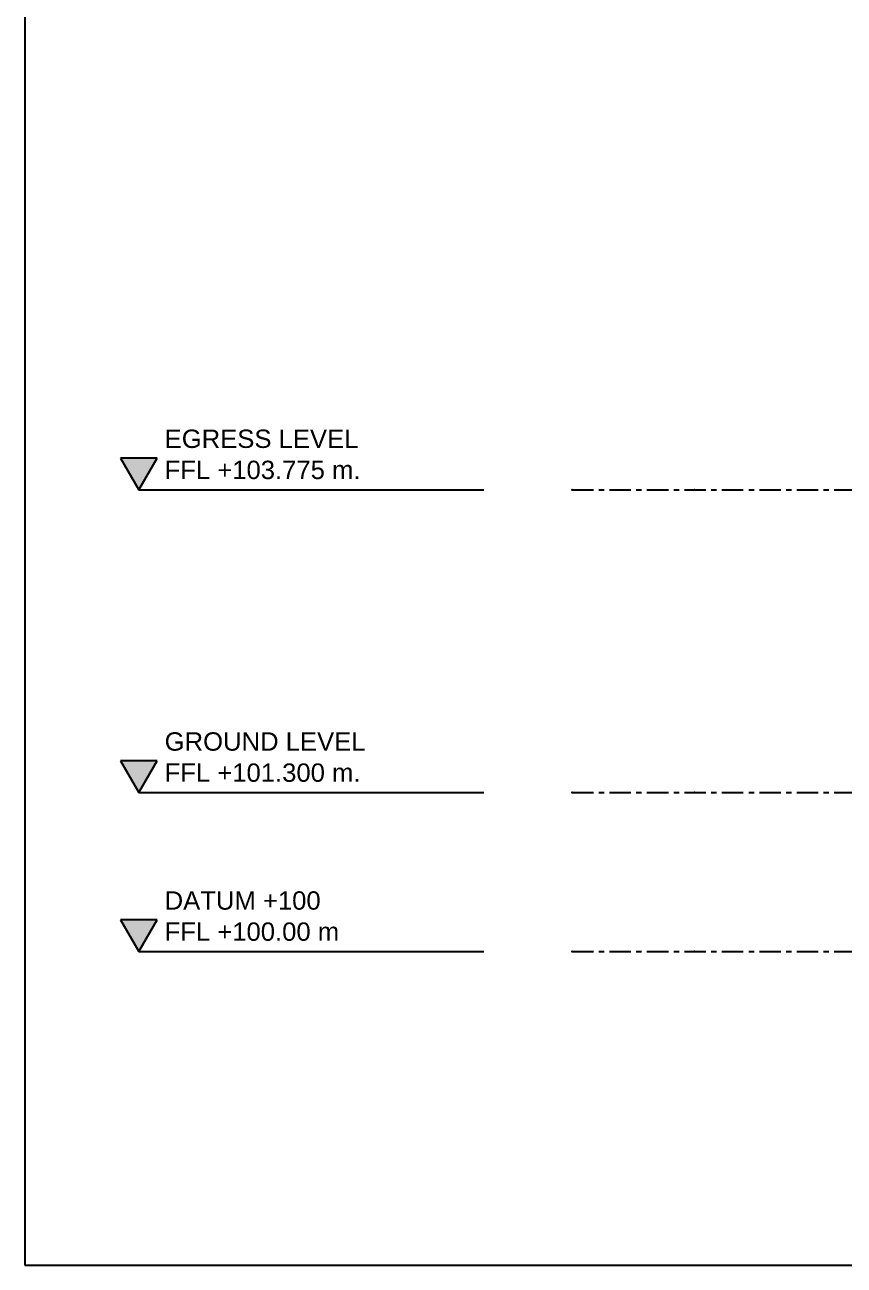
# Model space of a CAD drawing. Header units: millimetres. Extents: x -1379 to 1385823, y -4884429 to 548763.
# Drawn here: x 593796 to 600493, y -2347541 to -2337400 of the extents above; entities that cross this region are included whole.
import ezdxf

# ---------------------------------------------------------------- set-up
doc = ezdxf.new("R2010")
doc.units = ezdxf.units.MM
doc.linetypes.add('CENTER', pattern=[50.8, 31.75, -6.35, 6.35, -6.35])
doc.linetypes.add('TA_GL_000.70000', pattern=[1.925, 0.7, -0.175, 0.175, -0.175, 0.7])
for name, color, linetype in [('000 - 0_SYM_DWG_GRIDLINE_MAIN_COLOR_251', 7, 'Continuous'), ('000 - 0_SYM_DWG_LEVEL_MAIN_COLOR_2', 7, 'Continuous'), ('000 - 0_SYM_DWG_LEVEL_TEXT', 7, 'Continuous'), ('000 - GRID', 7, 'CENTER')]:
    doc.layers.add(name, color=color, linetype=linetype)
doc.styles.add('Arial_1', font='arial.ttf', dxfattribs={"height": 125})
doc.styles.add('TA', font='', dxfattribs={"height": 4.5})
doc.styles.get('TA').set_extended_font_data('Cordia New')

# ---------------------------------------------------------------- blocks, each defined once
blk = doc.blocks.new('*U1921')
at = {"layer": '000 - 0_SYM_DWG_LEVEL_MAIN_COLOR_2'}
blk.add_hatch(color=7, dxfattribs=at).paths.add_polyline_path([(-67.81, 5.18), (-70.8, 0), (-73.79, 5.18)])
at = {"color": 7}
blk.add_point((0, 0), dxfattribs=at)
at = {"layer": '000 - 0_SYM_DWG_GRIDLINE_MAIN_COLOR_251', "color": 7}
blk.add_lwpolyline([(-70.8, 0), (-23.4, 0), (-18.9, 0), (-14.4, 0)], dxfattribs=at)
at = {"layer": '000 - 0_SYM_DWG_LEVEL_MAIN_COLOR_2', "color": 7, "lineweight": 25}
for p, q in [((-67.81, 5.18), (-73.79, 5.18)), ((-73.79, 5.18), (-70.8, 0)), ((-70.8, 0), (-67.81, 5.18))]:
    blk.add_line(p, q, dxfattribs=at)
at = {"layer": '000 - 0_SYM_DWG_LEVEL_TEXT', "color": 7, "style": 'Arial_1'}
for tag, p in [('LV_NAME_1', (-66.58, 11.92)), ('LV_NAME_2', (-66.59, 6.83)), ('LV_NAME_3', (-66.6, 1.74))]:
    blk.add_attdef(tag, p, '', height=3, dxfattribs=at)
blk = doc.blocks.new('*U1841')
at = {"layer": '000 - 0_SYM_DWG_GRIDLINE_MAIN_COLOR_251', "color": 7, "linetype": 'ByBlock', "ltscale": 5}
blk.add_line((20, 0), (-470.6, 0), dxfattribs=at)
at = {"layer": '000 - 0_SYM_DWG_GRIDLINE_MAIN_COLOR_251', "color": 7}
blk.add_point((0, 0), dxfattribs=at)
at = {"color": 7, "style": 'TA', "flags": 1}
blk.add_attdef('LOCATION', (6, -6), '', height=4.5, rotation=270, dxfattribs=at)
blk = doc.blocks.new('*U1840')
at = {"layer": '000 - 0_SYM_DWG_GRIDLINE_MAIN_COLOR_251', "color": 7, "linetype": 'ByBlock', "ltscale": 5}
blk.add_line((20, 0), (-537.7, 0), dxfattribs=at)
at = {"layer": '000 - 0_SYM_DWG_GRIDLINE_MAIN_COLOR_251', "color": 7}
blk.add_point((0, 0), dxfattribs=at)
at = {"color": 7, "style": 'TA', "flags": 1}
blk.add_attdef('LOCATION', (6, -6), '', height=4.5, rotation=270, dxfattribs=at)
blk = doc.blocks.new('C-1-IV01_REV00_20260614-171447_ELEVATION_1_DIMS')
at = {"color": 7, "xscale": 50, "yscale": 50, "zscale": 50}
for p, values in [((-25066, 103775), {'LV_NAME_2': 'EGRESS LEVEL', 'LV_NAME_3': 'FFL +103.775 m.'}), ((-25066, 101300), {'LV_NAME_2': 'GROUND LEVEL', 'LV_NAME_3': 'FFL +101.300 m.'}), ((-25066, 100000), {'LV_NAME_2': 'DATUM +100', 'LV_NAME_3': 'FFL +100.00 m'})]:
    blk.add_blockref('*U1921', p, dxfattribs=at).add_auto_attribs(values)
at = {"layer": '000 - GRID', "color": 7, "linetype": 'TA_GL_000.70000', "xscale": 50, "yscale": 50, "zscale": 50, "rotation": 180}
for name, p in [('*U1841', (-24066, 103775)), ('*U1840', (-24066, 101300)), ('*U1840', (-24066, 100000))]:
    blk.add_blockref(name, p, dxfattribs=at)

msp = doc.modelspace()

# ---------------------------------------------------------------- linework, layer by layer
at = {"color": 7}
msp.add_lwpolyline([(593796.4, -2347540.5), (632546.4, -2347540.5), (632546.4, -2327540.5), (593796.4, -2327540.5)], close=True, dxfattribs=at)

# ---------------------------------------------------------------- block references
msp.add_blockref('C-1-IV01_REV00_20260614-171447_ELEVATION_1_DIMS', (623334.8, -2444975.4), dxfattribs=at)

doc.saveas('drawing.dxf')
